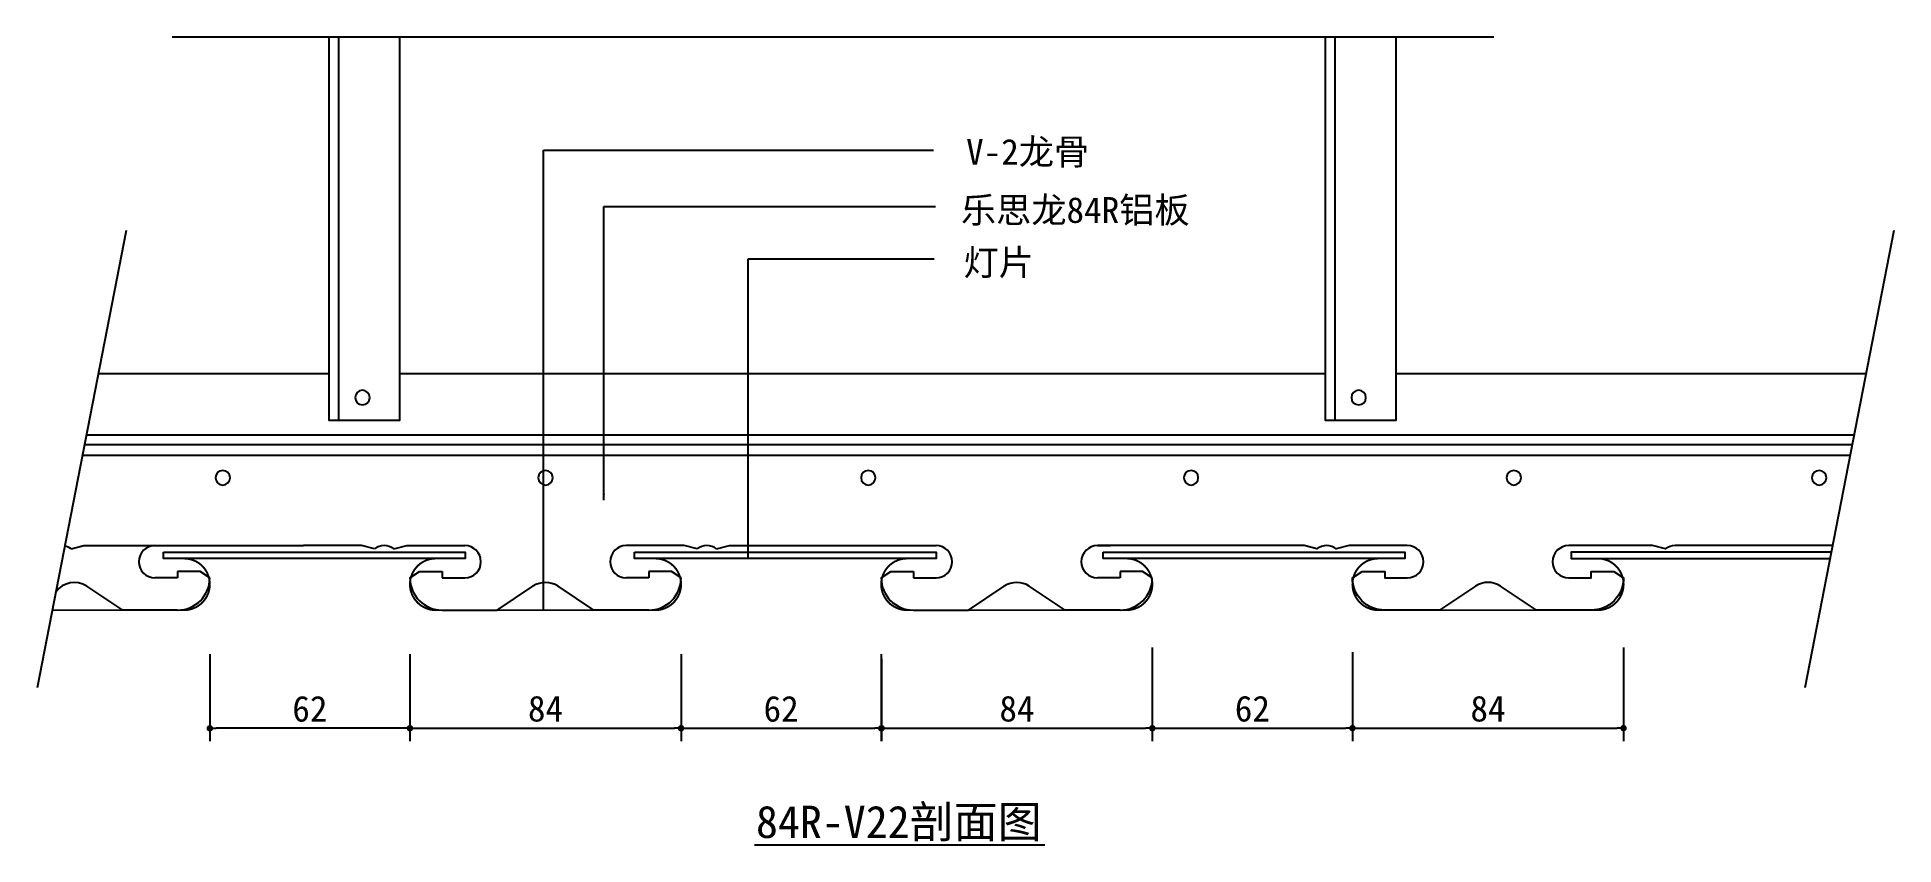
# Model space of a CAD drawing. Extents: x 66 to 641, y 670 to 921.
import ezdxf

# ---------------------------------------------------------------- set-up
doc = ezdxf.new("R2010")
doc.units = 0
doc.header["$LTSCALE"] = 0.2
doc.header["$MEASUREMENT"] = 0
doc.header["$PDMODE"] = 34
doc.header["$PDSIZE"] = 5
doc.layers.get('0').update_dxf_attribs({"linetype": 'CONTINUOUS'})
doc.layers.get('DEFPOINTS').update_dxf_attribs({"linetype": 'CONTINUOUS'})
for name, color, linetype in [('3', 3, 'CONTINUOUS'), ('4', 4, 'CONTINUOUS'), ('7', 7, 'CONTINUOUS'), ('BH', 3, 'CONTINUOUS'), ('DIM', 3, 'CONTINUOUS'), ('TEXT', 3, 'CONTINUOUS')]:
    doc.layers.add(name, color=color, linetype=linetype)
doc.styles.add('HZ', font='')
doc.styles.get('HZ').set_extended_font_data('仿宋_GB2312')
doc.dimstyles.get("Standard").update_dxf_attribs({"dimscale": 0, "dimtxt": 2.5, "dimasz": 2.5, "dimexe": 1.25, "dimexo": 0.625, "dimtad": 1, "dimdec": 4, "dimtxsty": 'STANDARD', "dimcen": 2.5, "dimclrt": 7, "dimazin": 3, "dimtfac": 1, "dimtdec": 4, "dimtmove": 0, "dimatfit": 3, "dimtolj": 1, "dimtzin": 0})

# ---------------------------------------------------------------- blocks, each defined once
blk = doc.blocks.new('_DOT')
at = {"color": 0, "linetype": 'BYBLOCK'}
blk.add_line((-0.5, 0), (-1, 0), dxfattribs=at)
at = {"color": 0, "linetype": 'BYBLOCK', "const_width": 0.5}
blk.add_lwpolyline([(-0.25, 0, 1), (0.25, 0, 1)], format="xyb", close=True, dxfattribs=at)
blk = doc.blocks.new('*D1')
at = {"color": 0, "linetype": 'BYBLOCK'}
for p, q in [((271.71, 654.84), (271.71, 627.29)), ((333.71, 654.84), (333.71, 627.29)), ((273.71, 631.29), (331.71, 631.29))]:
    blk.add_line(p, q, dxfattribs=at)
at = {"layer": 'DEFPOINTS', "color": 0, "linetype": 'BYBLOCK'}
for p in [(271.71, 658.84), (333.71, 658.84), (333.71, 631.29)]:
    blk.add_point(p, dxfattribs=at)
at = {"color": 0, "linetype": 'BYBLOCK', "xscale": 2, "yscale": 2, "zscale": 2, "rotation": 180}
blk.add_blockref('_DOT', (271.71, 631.29), dxfattribs=at)
at = {"color": 0, "linetype": 'BYBLOCK', "xscale": 2, "yscale": 2, "zscale": 2}
blk.add_blockref('_DOT', (333.71, 631.29), dxfattribs=at)
at = {"linetype": 'BYBLOCK', "insert": (302.71, 637.29), "char_height": 8, "attachment_point": 5, "style": 'HZ'}
blk.add_mtext('\\A1;62', dxfattribs=at)
blk = doc.blocks.new('*D6')
at = {"color": 0, "linetype": 'BYBLOCK'}
for p, q in [((-20.29, 654.24), (-20.29, 627.25)), ((41.71, 654.24), (41.71, 627.25)), ((39.71, 631.25), (-18.29, 631.25))]:
    blk.add_line(p, q, dxfattribs=at)
at = {"layer": 'DEFPOINTS', "color": 0, "linetype": 'BYBLOCK'}
for p in [(-20.29, 658.24), (41.71, 658.24), (-20.29, 631.25)]:
    blk.add_point(p, dxfattribs=at)
at = {"color": 0, "linetype": 'BYBLOCK', "xscale": 2, "yscale": 2, "zscale": 2, "rotation": 180}
blk.add_blockref('_DOT', (-20.29, 631.25), dxfattribs=at)
at = {"color": 0, "linetype": 'BYBLOCK', "xscale": 2, "yscale": 2, "zscale": 2}
blk.add_blockref('_DOT', (41.71, 631.25), dxfattribs=at)
at = {"linetype": 'BYBLOCK', "insert": (10.71, 637.25), "char_height": 8, "attachment_point": 5, "style": 'HZ'}
blk.add_mtext('\\A1;62', dxfattribs=at)
blk = doc.blocks.new('*D3')
at = {"color": 0, "linetype": 'BYBLOCK'}
for p, q in [((125.71, 654.24), (125.71, 627.25)), ((187.71, 654.24), (187.71, 627.25)), ((127.71, 631.25), (185.71, 631.25))]:
    blk.add_line(p, q, dxfattribs=at)
at = {"layer": 'DEFPOINTS', "color": 0, "linetype": 'BYBLOCK'}
for p in [(125.71, 658.24), (187.71, 658.24), (187.71, 631.25)]:
    blk.add_point(p, dxfattribs=at)
at = {"color": 0, "linetype": 'BYBLOCK', "xscale": 2, "yscale": 2, "zscale": 2, "rotation": 180}
blk.add_blockref('_DOT', (125.71, 631.25), dxfattribs=at)
at = {"color": 0, "linetype": 'BYBLOCK', "xscale": 2, "yscale": 2, "zscale": 2}
blk.add_blockref('_DOT', (187.71, 631.25), dxfattribs=at)
at = {"linetype": 'BYBLOCK', "insert": (156.71, 637.25), "char_height": 8, "attachment_point": 5, "style": 'HZ'}
blk.add_mtext('\\A1;62', dxfattribs=at)
blk = doc.blocks.new('*D4')
at = {"color": 0, "linetype": 'BYBLOCK'}
for p, q in [((41.71, 654.24), (41.71, 627.29)), ((125.71, 654.24), (125.71, 627.29)), ((43.71, 631.29), (123.71, 631.29))]:
    blk.add_line(p, q, dxfattribs=at)
at = {"layer": 'DEFPOINTS', "color": 0, "linetype": 'BYBLOCK'}
for p in [(41.71, 658.24), (125.71, 658.24), (125.71, 631.29)]:
    blk.add_point(p, dxfattribs=at)
at = {"color": 0, "linetype": 'BYBLOCK', "xscale": 2, "yscale": 2, "zscale": 2, "rotation": 180}
blk.add_blockref('_DOT', (41.71, 631.29), dxfattribs=at)
at = {"color": 0, "linetype": 'BYBLOCK', "xscale": 2, "yscale": 2, "zscale": 2}
blk.add_blockref('_DOT', (125.71, 631.29), dxfattribs=at)
at = {"linetype": 'BYBLOCK', "insert": (83.71, 637.29), "char_height": 8, "attachment_point": 5, "style": 'HZ'}
blk.add_mtext('\\A1;84', dxfattribs=at)
blk = doc.blocks.new('*D7')
at = {"color": 0, "linetype": 'BYBLOCK'}
for p, q in [((411.51, 731.42), (411.51, 702.47)), ((327.64, 727.95), (327.64, 702.47)), ((329.64, 706.47), (409.51, 706.47))]:
    blk.add_line(p, q, dxfattribs=at)
at = {"layer": 'DEFPOINTS', "color": 0, "linetype": 'BYBLOCK'}
for p in [(327.64, 731.95), (411.51, 735.42), (411.51, 706.47)]:
    blk.add_point(p, dxfattribs=at)
at = {"color": 0, "linetype": 'BYBLOCK', "xscale": 2, "yscale": 2, "zscale": 2, "rotation": 180}
blk.add_blockref('_DOT', (327.64, 706.47), dxfattribs=at)
at = {"color": 0, "linetype": 'BYBLOCK', "xscale": 2, "yscale": 2, "zscale": 2}
blk.add_blockref('_DOT', (411.51, 706.47), dxfattribs=at)
at = {"linetype": 'BYBLOCK', "insert": (369.58, 712.47), "char_height": 8, "attachment_point": 5, "style": 'HZ'}
blk.add_mtext('\\A1;84', dxfattribs=at)
blk = doc.blocks.new('*D2')
at = {"color": 0, "linetype": 'BYBLOCK'}
for p, q in [((417.71, 656.24), (417.71, 627.29)), ((333.71, 652.78), (333.71, 627.29)), ((335.71, 631.29), (415.71, 631.29))]:
    blk.add_line(p, q, dxfattribs=at)
at = {"layer": 'DEFPOINTS', "color": 0, "linetype": 'BYBLOCK'}
for p in [(333.71, 656.78), (417.71, 660.24), (417.71, 631.29)]:
    blk.add_point(p, dxfattribs=at)
at = {"color": 0, "linetype": 'BYBLOCK', "xscale": 2, "yscale": 2, "zscale": 2, "rotation": 180}
blk.add_blockref('_DOT', (333.71, 631.29), dxfattribs=at)
at = {"color": 0, "linetype": 'BYBLOCK', "xscale": 2, "yscale": 2, "zscale": 2}
blk.add_blockref('_DOT', (417.71, 631.29), dxfattribs=at)
at = {"linetype": 'BYBLOCK', "insert": (375.71, 637.29), "char_height": 8, "attachment_point": 5, "style": 'HZ'}
blk.add_mtext('\\A1;84', dxfattribs=at)

msp = doc.modelspace()

# ---------------------------------------------------------------- linework, layer by layer
at = {"layer": '3'}
msp.add_line((80.7, 794.4), (628.35, 794.4), dxfattribs=at)
at = {"layer": '3', "const_width": 0.6}
for points in [[(70.69, 743.04), (111.51, 743.04, 1), (111.51, 759.04)], [(189.51, 759.04, 1), (189.51, 743.04), (257.51, 743.04, 1), (257.51, 759.04, 1)], [(335.51, 759.04, 1), (335.51, 743.04), (403.51, 743.04, 1), (403.51, 759.04, 1)], [(481.51, 759.04, 1), (481.51, 743.04), (549.51, 743.04, 1), (549.51, 759.04, 1)]]:
    msp.add_lwpolyline(points, format="xyb", dxfattribs=at)
at = {"layer": '3'}
for points in [[(105.11, 761.04), (198.57, 761.04), (198.57, 759.04), (105.11, 759.04)], [(251.11, 761.04), (344.57, 761.04), (344.57, 759.04), (251.11, 759.04)], [(396.33, 761.04), (489.79, 761.04), (489.79, 759.04), (396.33, 759.04)]]:
    msp.add_lwpolyline(points, close=True, dxfattribs=at)
msp.add_lwpolyline([(621.85, 761.04), (541.23, 761.04), (541.23, 759.04), (621.46, 759.04)], dxfattribs=at)
for centre, start, end in [((166.78, 808.9), 90, 270), ((166.78, 808.9), 270, 90), ((475.44, 808.9), 90, 270), ((475.44, 808.9), 270, 90), ((123.51, 784.04), 90, 270), ((123.51, 784.04), 270, 90), ((223.51, 784.04), 90, 270), ((223.51, 784.04), 270, 90), ((323.51, 784.04), 90, 270), ((323.51, 784.04), 270, 90), ((423.51, 784.04), 90, 270), ((423.51, 784.04), 270, 90), ((523.51, 784.04), 90, 270), ((523.51, 784.04), 270, 90), ((618.11, 784.04), 90, 270), ((618.11, 784.04), 270, 90)]:
    msp.add_arc(centre, 2.25, start, end, dxfattribs=at)
at = {"layer": '4'}
for p, q in [((84.98, 816.4), (156.38, 816.4)), ((178.38, 816.4), (465.04, 816.4)), ((487.04, 816.4), (632.64, 816.4))]:
    msp.add_line(p, q, dxfattribs=at)
for points in [[(156.38, 920.56), (156.38, 801.89), (178.38, 801.89), (178.38, 920.56)], [(465.04, 920.56), (465.04, 801.89), (487.04, 801.89), (487.04, 920.56)]]:
    msp.add_lwpolyline(points, dxfattribs=at)
at = {"layer": '7'}
for p, q in [((159.38, 920.56), (159.38, 801.89)), ((468.04, 920.56), (468.04, 801.89)), ((81.28, 797.4), (628.93, 797.4)), ((80.04, 791.04), (627.69, 791.04)), ((76.51, 762.04), (80.51, 763.04)), ((80.51, 763.04), (98.51, 763.04)), ((98.51, 763.04), (148.51, 763.04)), ((166.51, 763.04), (148.51, 763.04)), ((170.51, 762.04), (166.51, 763.04)), ((176.51, 762.04), (180.51, 763.04)), ((180.51, 763.04), (198.51, 763.04)), ((266.51, 763.04), (248.51, 763.04)), ((270.51, 762.04), (266.51, 763.04)), ((276.51, 762.04), (280.51, 763.04)), ((280.51, 763.04), (298.51, 763.04)), ((298.51, 763.04), (344.51, 763.04)), ((109.51, 755.04), (109.51, 753.04)), ((116.51, 755.04), (109.51, 755.04)), ((119.51, 753.04), (116.51, 755.04)), ((181.51, 753.04), (184.51, 755.04)), ((184.51, 755.04), (191.51, 755.04)), ((191.51, 755.04), (191.51, 753.04)), ((262.51, 755.04), (255.51, 755.04)), ((255.51, 755.04), (255.51, 753.04)), ((265.51, 753.04), (262.51, 755.04)), ((327.51, 753.04), (330.51, 755.04)), ((330.51, 755.04), (337.51, 755.04)), ((337.51, 755.04), (337.51, 753.04)), ((401.51, 755.04), (401.51, 753.04)), ((408.51, 755.04), (401.51, 755.04)), ((411.51, 753.04), (408.51, 755.04)), ((92.51, 743.04), (81.39, 750.45)), ((109.51, 753.04), (102.51, 753.04)), ((191.51, 753.04), (198.51, 753.04)), ((208.51, 743.04), (219.62, 750.45)), ((238.51, 743.04), (227.39, 750.45)), ((255.51, 753.04), (248.51, 753.04)), ((337.51, 753.04), (344.51, 753.04)), ((354.51, 743.04), (365.62, 750.45)), ((384.51, 743.04), (373.39, 750.45)), ((401.51, 753.04), (394.51, 753.04)), ((109.51, 743.04), (92.51, 743.04)), ((191.51, 743.04), (208.51, 743.04)), ((255.51, 743.04), (238.51, 743.04)), ((337.51, 743.04), (354.51, 743.04)), ((401.51, 743.04), (384.51, 743.04))]:
    msp.add_line(p, q, dxfattribs=at)
msp.add_lwpolyline([(622.24, 763.04), (573.51, 763.04, 0.162278), (570.51, 762.04), (566.51, 763.04), (540.51, 763.04, 1), (540.51, 753.04), (547.51, 753.04), (547.51, 755.04), (554.51, 755.04), (557.51, 753.04, -0.414214), (547.51, 743.04), (530.51, 743.04), (519.39, 750.45, 0.302776), (511.62, 750.45), (500.51, 743.04), (483.51, 743.04, -0.414214), (473.51, 753.04), (476.51, 755.04), (483.51, 755.04), (483.51, 753.04), (490.51, 753.04, 1), (490.51, 763.04), (472.51, 763.04), (468.51, 762.04, 0.162278), (465.51, 763.04, 0.162278), (462.51, 762.04), (458.51, 763.04), (448.51, 763.04), (394.51, 763.04), (398.51, 763.04)], format="xyb", dxfattribs=at)
for centre, radius, start, end in [((73.51, 758.04), 5, 53.1301, 77.80091), ((102.51, 758.04), 5, 90, 270), ((173.51, 758.04), 5, 90, 126.8699), ((173.51, 758.04), 5, 53.1301, 90), ((198.51, 758.04), 5, 270, 90), ((248.51, 758.04), 5, 90, 270), ((273.51, 758.04), 5, 90, 126.8699), ((273.51, 758.04), 5, 53.1301, 90), ((344.51, 758.04), 5, 270, 90), ((394.51, 758.04), 5, 90, 270), ((77.51, 744.62), 7, 56.30993, 144.86011), ((109.51, 753.04), 10, 270, 0), ((191.51, 753.04), 10, 180, 270), ((223.51, 744.62), 7, 56.30993, 123.69007), ((255.51, 753.04), 10, 270, 0), ((337.51, 753.04), 10, 180, 270), ((369.51, 744.62), 7, 56.30993, 123.69007), ((401.51, 753.04), 10, 270, 0)]:
    msp.add_arc(centre, radius, start, end, dxfattribs=at)
at = {"layer": 'BH'}
for p, q in [((517.34, 920.56), (107.81, 920.56)), ((93.6, 860.61), (66.01, 719)), ((641.25, 860.61), (613.66, 719))]:
    msp.add_line(p, q, dxfattribs=at)
at = {"layer": 'TEXT', "color": 6}
msp.add_line((288.22, 670.32), (378.22, 670.32), dxfattribs=at)

# ---------------------------------------------------------------- texts
at = {"layer": 'TEXT', "style": 'HZ'}
for s, height, p in [('V-2龙骨', 8, (353.82, 881.03)), ('乐思龙84R铝板', 8, (352.19, 863)), ('灯片', 8, (353, 846.76)), ('84R-V22剖面图', 10, (288.71, 672.46))]:
    msp.add_text(s, height=height, dxfattribs=at).set_placement(p)

# ---------------------------------------------------------------- dimensions: what is measured, and where the dimension line sits
at = {"layer": 'DIM'}
for base, p1, p2, text, picture, middle in [((119.51, 706.42), (181.51, 733.42), (119.51, 733.42), '62', '*D6', (150.51, 712.42)), ((265.51, 706.47), (181.51, 733.42), (265.51, 733.42), '84', '*D4', (223.51, 712.47)), ((327.51, 706.42), (265.51, 733.42), (327.51, 733.42), '62', '*D3', (296.51, 712.42)), ((473.51, 706.47), (411.51, 734.02), (473.51, 734.02), '62', '*D1', (442.51, 712.47)), ((557.51, 706.47), (473.51, 731.95), (557.51, 735.42), '84', '*D2', (515.51, 712.47))]:
    dim = msp.add_linear_dim(base=base, p1=p1, p2=p2, text=text, dimstyle='STANDARD', override={"dimscale": 4, "dimtxt": 2, "dimasz": 0.5, "dimexe": 1, "dimexo": 1, "dimgap": 0.5, "dimdec": 0, "dimtxsty": 'HZ', "dimblk1": 'DOT', "dimblk2": 'DOT', "dimsah": 1, "dimcen": 0, "dimclrt": 256, "dimtfac": 0.5, "dimtdec": 0}, dxfattribs=at)
    dim.commit()
    dim.dimension.update_dxf_attribs({"geometry": picture, "text_midpoint": middle, "insert": (139.8, 75.18)})
dim = msp.add_linear_dim(base=(411.51, 706.47), p1=(327.64, 731.95), p2=(411.51, 735.42), text='84', dimstyle='STANDARD', override={"dimscale": 4, "dimtxt": 2, "dimasz": 0.5, "dimexe": 1, "dimexo": 1, "dimgap": 0.5, "dimdec": 0, "dimtxsty": 'HZ', "dimblk1": 'DOT', "dimblk2": 'DOT', "dimsah": 1, "dimcen": 0, "dimclrt": 256, "dimtfac": 0.5, "dimtdec": 0}, dxfattribs=at)
dim.commit()
dim.dimension.update_dxf_attribs({"geometry": '*D7', "text_midpoint": (369.58, 712.47)})

# ---------------------------------------------------------------- leaders
for points in [[(222.85, 743.04), (222.85, 885.5), (343.69, 885.5)], [(241.6, 777.08), (241.6, 868.04), (344.34, 868.04)], [(286.26, 759.04), (286.26, 851.91), (343.9, 851.91)]]:
    msp.add_leader(points, dimstyle='STANDARD', override={"dimscale": 4, "dimtxt": 2, "dimasz": 0.5, "dimexe": 1, "dimexo": 1, "dimgap": 0.5, "dimdec": 0, "dimtxsty": 'HZ', "dimcen": 0, "dimclrt": 256, "dimtfac": 0.5, "dimtdec": 0}, dxfattribs=at)

doc.saveas('drawing.dxf')
